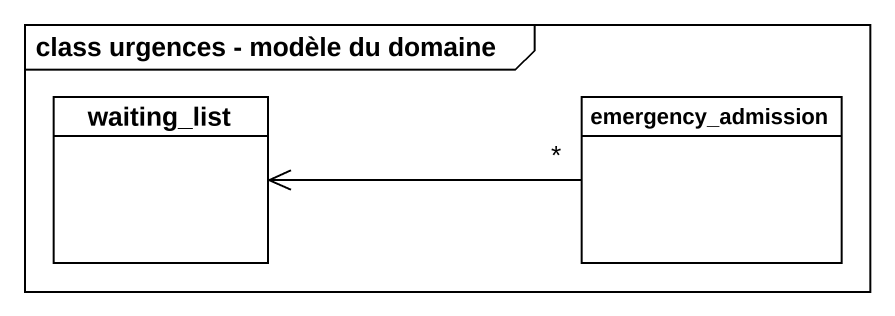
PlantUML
@startuml
mainframe class urgences - modèle du domaine
hide circle
hide empty members
class waiting_list
class emergency_admission
emergency_admission "*" -left-> waiting_list
@enduml
